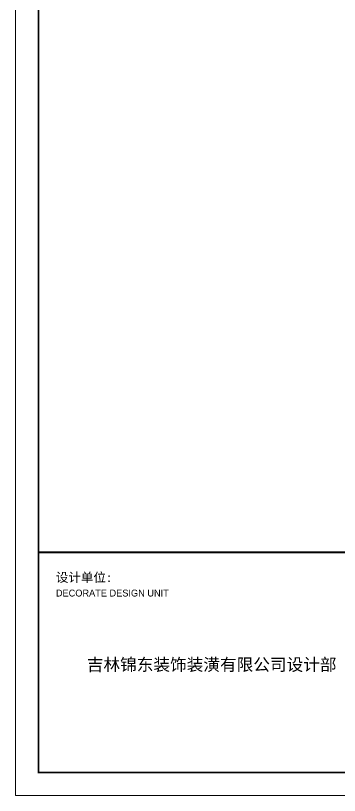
# Model space of a CAD drawing. Extents: x 2719331 to 3465925, y -270324 to -167476.
# Drawn here: x 3329204 to 3353967, y -269703 to -210091 of the extents above; entities that cross this region are included whole.
import ezdxf

# ---------------------------------------------------------------- set-up
doc = ezdxf.new("R2010")
doc.units = 0
doc.header["$LTSCALE"] = 1500
doc.header["$MEASUREMENT"] = 0
doc.layers.add('AXIS', color=7, linetype='CONTINUOUS', lineweight=5)
doc.styles.get("Standard").update_dxf_attribs({"font": 'SIMHEI.TTF', "height": 1.2})

msp = doc.modelspace()

# ---------------------------------------------------------------- linework, layer by layer
at = {"layer": 'AXIS', "color": 250}
msp.add_lwpolyline([(3329204, -168389.2), (3329204, -269702.6), (3465924.5, -269702.6), (3465924.5, -168389.2)], close=True, dxfattribs=at)
at = {"layer": 'AXIS', "color": 0, "const_width": 140.2}
msp.add_lwpolyline([(3330956.8, -170142), (3330956.8, -267949.7), (3464171.7, -267949.7), (3464171.7, -170142)], close=True, dxfattribs=at)
at = {"layer": 'AXIS', "color": 0, "const_width": 175.3}
msp.add_lwpolyline([(3330956.8, -251122.6), (3464171.7, -251122.6)], dxfattribs=at)

# ---------------------------------------------------------------- texts
at = {"layer": 'AXIS', "color": 250, "attachment_point": 1}
for s, insert, char_height, width in [('{\\fSimHei|b0|i0|c134|p2;\\C5;设计单位:}', (3332285.7, -252681.3), 701.131, 6476.823), ('\\fￋￎￌ￥|b0|i0|c134|p2;\\C5;DECORATE DESIGN UNIT', (3332285.7, -253972), 525.848, 8852.586), ('{\\fSimHei|b0|i0|c134|p2;\\C5;吉林锦东装饰装潢有限公司设计部}', (3334650.7, -259236.9), 933.333, 28945.32)]:
    msp.add_mtext(s, dxfattribs=dict(at, insert=insert, char_height=char_height, width=width))

doc.saveas('drawing.dxf')
